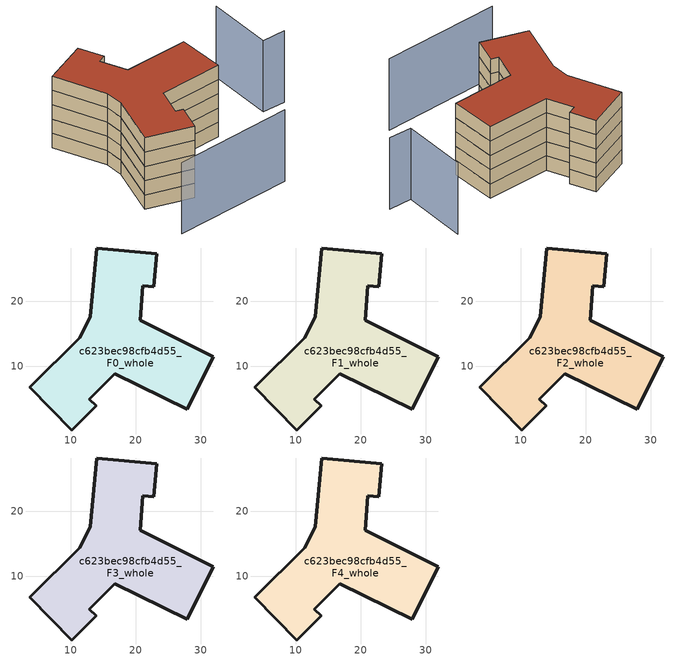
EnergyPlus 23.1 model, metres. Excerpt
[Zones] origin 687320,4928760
c623bec98cfb4d55_F0_whole
 floor ground (EU_floor_Construction): 23.24,27.31 22.76,22.22 21.1,22.37 20.69,17.03 31.95,11.46 27.94,3.36 16.8,8.81 12.86,4.92 13.9,3.87 10.15,0.17 3.66,6.72 11.41,14.39 13.02,17.6 14.01,28.18 z0
 wall outside (EU_wall_Construction): 20.69,17.03 21.1,22.37 22.76,22.22 23.24,27.31 14.01,28.18 13.02,17.6 11.41,14.39 3.66,6.72 10.15,0.17 13.9,3.87 12.86,4.92 16.8,8.81 27.94,3.36 31.95,11.46 20.69,17.03 z0:3
c623bec98cfb4d55_F1_whole
 floor to c623bec98cfb4d55_F0_whole (EU_floor_Construction): 23.24,27.31 22.76,22.22 21.1,22.37 20.69,17.03 31.95,11.46 27.94,3.36 16.8,8.81 12.86,4.92 13.9,3.87 10.15,0.17 3.66,6.72 11.41,14.39 13.02,17.6 14.01,28.18 z3
 wall outside (EU_wall_Construction): 20.69,17.03 21.1,22.37 22.76,22.22 23.24,27.31 14.01,28.18 13.02,17.6 11.41,14.39 3.66,6.72 10.15,0.17 13.9,3.87 12.86,4.92 16.8,8.81 27.94,3.36 31.95,11.46 20.69,17.03 z3:6
c623bec98cfb4d55_F2_whole
 floor to c623bec98cfb4d55_F1_whole (EU_floor_Construction): 23.24,27.31 22.76,22.22 21.1,22.37 20.69,17.03 31.95,11.46 27.94,3.36 16.8,8.81 12.86,4.92 13.9,3.87 10.15,0.17 3.66,6.72 11.41,14.39 13.02,17.6 14.01,28.18 z6
 wall outside (EU_wall_Construction): 20.69,17.03 21.1,22.37 22.76,22.22 23.24,27.31 14.01,28.18 13.02,17.6 11.41,14.39 3.66,6.72 10.15,0.17 13.9,3.87 12.86,4.92 16.8,8.81 27.94,3.36 31.95,11.46 20.69,17.03 z6:9
c623bec98cfb4d55_F3_whole
 floor to c623bec98cfb4d55_F2_whole (EU_floor_Construction): 23.24,27.31 22.76,22.22 21.1,22.37 20.69,17.03 31.95,11.46 27.94,3.36 16.8,8.81 12.86,4.92 13.9,3.87 10.15,0.17 3.66,6.72 11.41,14.39 13.02,17.6 14.01,28.18 z9
 wall outside (EU_wall_Construction): 20.69,17.03 21.1,22.37 22.76,22.22 23.24,27.31 14.01,28.18 13.02,17.6 11.41,14.39 3.66,6.72 10.15,0.17 13.9,3.87 12.86,4.92 16.8,8.81 27.94,3.36 31.95,11.46 20.69,17.03 z9:12
c623bec98cfb4d55_F4_whole
 floor to c623bec98cfb4d55_F3_whole (EU_floor_Construction): 23.24,27.31 22.76,22.22 21.1,22.37 20.69,17.03 31.95,11.46 27.94,3.36 16.8,8.81 12.86,4.92 13.9,3.87 10.15,0.17 3.66,6.72 11.41,14.39 13.02,17.6 14.01,28.18 z12
 wall outside (EU_wall_Construction): 20.69,17.03 21.1,22.37 22.76,22.22 23.24,27.31 14.01,28.18 13.02,17.6 11.41,14.39 3.66,6.72 10.15,0.17 13.9,3.87 12.86,4.92 16.8,8.81 27.94,3.36 31.95,11.46 20.69,17.03 z12:15
 roof outside (EU_roof_Construction): 27.94,3.36 31.95,11.46 20.69,17.03 21.1,22.37 22.76,22.22 23.24,27.31 14.01,28.18 13.02,17.6 11.41,14.39 3.66,6.72 10.15,0.17 13.9,3.87 12.86,4.92 16.8,8.81 z15
shading: 41.55,-3.08 37.52,-0.9 / 37.52,-0.9 43.62,10.35 / -0.45,-1.91 20.45,-12.1 z0:15
[Building]
EU S2 Campaign: North Axis=0; Terrain=City; Solar Distribution=FullExterior
[Site:Location]
Bologna: Latitude=44.5; Longitude=11.25; Time Zone=1; Elevation=37
[SizingPeriod:WeatherFileDays]
AnnualSizingPeriod: Begin Month=1; Begin Day of Month=1; End Month=12; End Day of Month=31; Day of Week for Start Day=Monday; Use Weather File Daylight Saving Period=No; Use Weather File Rain and Snow Indicators=No
[MATERIAL]
EU_InternalMass_Material: Roughness=MediumRough; Thickness=0.1; Conductivity=1; Density=1800; Specific Heat=900; Thermal Absorptance=0.9; Solar Absorptance=0.7; Visible Absorptance=0.7
[MATERIAL:NOMASS] Roughness=MediumRough; Thermal Absorptance=0.9; Solar Absorptance=0.7; Visible Absorptance=0.7
Name | Thermal Resistance
EU_wall_NoMass | 0.905828
EU_roof_NoMass | 0.37593
EU_floor_NoMass | 0.67114
[CONSTRUCTION]
EU_wall_Construction: EU_wall_NoMass
EU_roof_Construction: EU_roof_NoMass
EU_floor_Construction: EU_floor_NoMass
EU_InternalMass_Construction: EU_InternalMass_Material
[ZONE] Type=1; Multiplier=1; Ceiling Height=autocalculate; Volume=1019.37; Floor Area=autocalculate; Part of Total Floor Area=Yes
c623bec98cfb4d55_F0_whole; c623bec98cfb4d55_F1_whole; c623bec98cfb4d55_F2_whole; c623bec98cfb4d55_F3_whole; c623bec98cfb4d55_F4_whole
[INTERNALMASS] Construction=EU_InternalMass_Construction; Surface Area=339.79
Name | Zone or ZoneList
c623bec98cfb4d55_F0_whole_EU_InternalMass | c623bec98cfb4d55_F0_whole
c623bec98cfb4d55_F1_whole_EU_InternalMass | c623bec98cfb4d55_F1_whole
c623bec98cfb4d55_F2_whole_EU_InternalMass | c623bec98cfb4d55_F2_whole
c623bec98cfb4d55_F3_whole_EU_InternalMass | c623bec98cfb4d55_F3_whole
c623bec98cfb4d55_F4_whole_EU_InternalMass | c623bec98cfb4d55_F4_whole
[OTHEREQUIPMENT] Fuel Type=Electricity; Design Level Calculation Method=Watts/Area; Power per Zone Floor Area=1; Fraction Latent=0; Fraction Radiant=0; Fraction Lost=0; Carbon Dioxide Generation Rate=0; EndUse Subcategory=EU_Step8_InternalGains
Name | Zone or ZoneList or Space or SpaceList | Schedule
EU_Step8_InternalGain_c623bec98cfb4d55_F0_whole_f000 | c623bec98cfb4d55_F0_whole | EU_Step8_GainSchedule_c623bec98cfb4d55_F0_whole_f000
EU_Step8_InternalGain_c623bec98cfb4d55_F1_whole_f000 | c623bec98cfb4d55_F1_whole | EU_Step8_GainSchedule_c623bec98cfb4d55_F1_whole_f000
EU_Step8_InternalGain_c623bec98cfb4d55_F2_whole_f000 | c623bec98cfb4d55_F2_whole | EU_Step8_GainSchedule_c623bec98cfb4d55_F2_whole_f000
EU_Step8_InternalGain_c623bec98cfb4d55_F3_whole_f000 | c623bec98cfb4d55_F3_whole | EU_Step8_GainSchedule_c623bec98cfb4d55_F3_whole_f000
EU_Step8_InternalGain_c623bec98cfb4d55_F4_whole_f000 | c623bec98cfb4d55_F4_whole | EU_Step8_GainSchedule_c623bec98cfb4d55_F4_whole_f000
[ZONEVENTILATION:DESIGNFLOWRATE] Schedule=EU_AlwaysOn; Design Flow Rate Calculation Method=AirChanges/Hour; Air Changes per Hour=0.73129; Ventilation Type=Natural; Fan Pressure Rise=0; Fan Total Efficiency=1; Constant Term Coefficient=1; Temperature Term Coefficient=0; Velocity Term Coefficient=0; Velocity Squared Term Coefficient=0; Minimum Indoor Temperature=-100; Maximum Indoor Temperature=100; Delta Temperature=-100; Minimum Outdoor Temperature=-100; Maximum Outdoor Temperature=100; Maximum Wind Speed=40
Name | Zone or ZoneList or Space or SpaceList
EU_ConstantAir_c623bec98cfb4d55_F0_whole | c623bec98cfb4d55_F0_whole
EU_ConstantAir_c623bec98cfb4d55_F1_whole | c623bec98cfb4d55_F1_whole
EU_ConstantAir_c623bec98cfb4d55_F2_whole | c623bec98cfb4d55_F2_whole
EU_ConstantAir_c623bec98cfb4d55_F3_whole | c623bec98cfb4d55_F3_whole
EU_ConstantAir_c623bec98cfb4d55_F4_whole | c623bec98cfb4d55_F4_whole
[HVACTEMPLATE:THERMOSTAT] Constant Heating Setpoint=20; Constant Cooling Setpoint=50
EU_HeatOnly_c623bec98cfb4d55_F0_whole; EU_HeatOnly_c623bec98cfb4d55_F1_whole; EU_HeatOnly_c623bec98cfb4d55_F2_whole; EU_HeatOnly_c623bec98cfb4d55_F3_whole; EU_HeatOnly_c623bec98cfb4d55_F4_whole
[HVACTEMPLATE:ZONE:IDEALLOADSAIRSYSTEM] System Availability Schedule=EU_AlwaysOn; Maximum Heating Supply Air Temperature=50; Minimum Cooling Supply Air Temperature=13; Maximum Heating Supply Air Humidity Ratio=0.0156; Minimum Cooling Supply Air Humidity Ratio=0.0077; Heating Limit=NoLimit; Cooling Limit=NoLimit; Heating Availability Schedule=EU_AlwaysOn; Cooling Availability Schedule=EU_CoolingOff; Dehumidification Control Type=ConstantSensibleHeatRatio; Cooling Sensible Heat Ratio=0.7; Dehumidification Setpoint=60; Humidification Control Type=None; Humidification Setpoint=30; Outdoor Air Method=None; Outdoor Air Flow Rate per Person=0.00944; Outdoor Air Flow Rate per Zone Floor Area=0; Outdoor Air Flow Rate per Zone=0; Demand Controlled Ventilation Type=None; Outdoor Air Economizer Type=NoEconomizer; Heat Recovery Type=None; Sensible Heat Recovery Effectiveness=0.7; Latent Heat Recovery Effectiveness=0.65
Name | Template Thermostat
c623bec98cfb4d55_F0_whole | EU_HeatOnly_c623bec98cfb4d55_F0_whole
c623bec98cfb4d55_F1_whole | EU_HeatOnly_c623bec98cfb4d55_F1_whole
c623bec98cfb4d55_F2_whole | EU_HeatOnly_c623bec98cfb4d55_F2_whole
c623bec98cfb4d55_F3_whole | EU_HeatOnly_c623bec98cfb4d55_F3_whole
c623bec98cfb4d55_F4_whole | EU_HeatOnly_c623bec98cfb4d55_F4_whole
[SIZING:ZONE] Zone Cooling Design Supply Air Temperature Input Method=SupplyAirTemperature; Zone Cooling Design Supply Air Temperature=13; Zone Heating Design Supply Air Temperature Input Method=SupplyAirTemperature; Zone Heating Design Supply Air Temperature=50; Zone Cooling Design Supply Air Humidity Ratio=0.008; Zone Heating Design Supply Air Humidity Ratio=0.008; Cooling Design Air Flow Method=DesignDay; Cooling Design Air Flow Rate=0; Cooling Minimum Air Flow per Zone Floor Area=0.000762; Cooling Minimum Air Flow=0; Cooling Minimum Air Flow Fraction=0.2; Heating Design Air Flow Method=DesignDay; Heating Design Air Flow Rate=0; Heating Maximum Air Flow per Zone Floor Area=0.002032; Heating Maximum Air Flow=0.141576; Heating Maximum Air Flow Fraction=0.3; Account for Dedicated Outdoor Air System=No; Dedicated Outdoor Air System Control Strategy=NeutralSupplyAir; Dedicated Outdoor Air Low Setpoint Temperature for Design=autosize; Dedicated Outdoor Air High Setpoint Temperature for Design=autosize; Zone Load Sizing Method=Sensible Load Only No Latent Load; Zone Latent Cooling Design Supply Air Humidity Ratio Input Method=HumidityRatioDifference; Zone Cooling Design Supply Air Humidity Ratio Difference=0.005; Zone Latent Heating Design Supply Air Humidity Ratio Input Method=HumidityRatioDifference; Zone Humidification Design Supply Air Humidity Ratio Difference=0.005
c623bec98cfb4d55_F0_whole; c623bec98cfb4d55_F1_whole; c623bec98cfb4d55_F2_whole; c623bec98cfb4d55_F3_whole; c623bec98cfb4d55_F4_whole
[SCHEDULE:CONSTANT]
Name | Hourly Value
EU_AlwaysOn | 1
EU_CoolingOff | 0
[SCHEDULE:FILE] Column Number=1; Rows to Skip at Top=0; Number of Hours of Data=8760; Column Separator=Comma; Interpolate to Timestep=No; Minutes per Item=60; Adjust Schedule for Daylight Savings=Yes
Name | File
EU_Step8_GainSchedule_c623bec98cfb4d55_F0_whole_f000 | ../../schedules/c623bec98cfb4d55/c623bec98cfb4d55_F0_whole_f000_gain.csv
EU_Step8_GainSchedule_c623bec98cfb4d55_F1_whole_f000 | ../../schedules/c623bec98cfb4d55/c623bec98cfb4d55_F1_whole_f000_gain.csv
EU_Step8_GainSchedule_c623bec98cfb4d55_F2_whole_f000 | ../../schedules/c623bec98cfb4d55/c623bec98cfb4d55_F2_whole_f000_gain.csv
EU_Step8_GainSchedule_c623bec98cfb4d55_F3_whole_f000 | ../../schedules/c623bec98cfb4d55/c623bec98cfb4d55_F3_whole_f000_gain.csv
EU_Step8_GainSchedule_c623bec98cfb4d55_F4_whole_f000 | ../../schedules/c623bec98cfb4d55/c623bec98cfb4d55_F4_whole_f000_gain.csv
